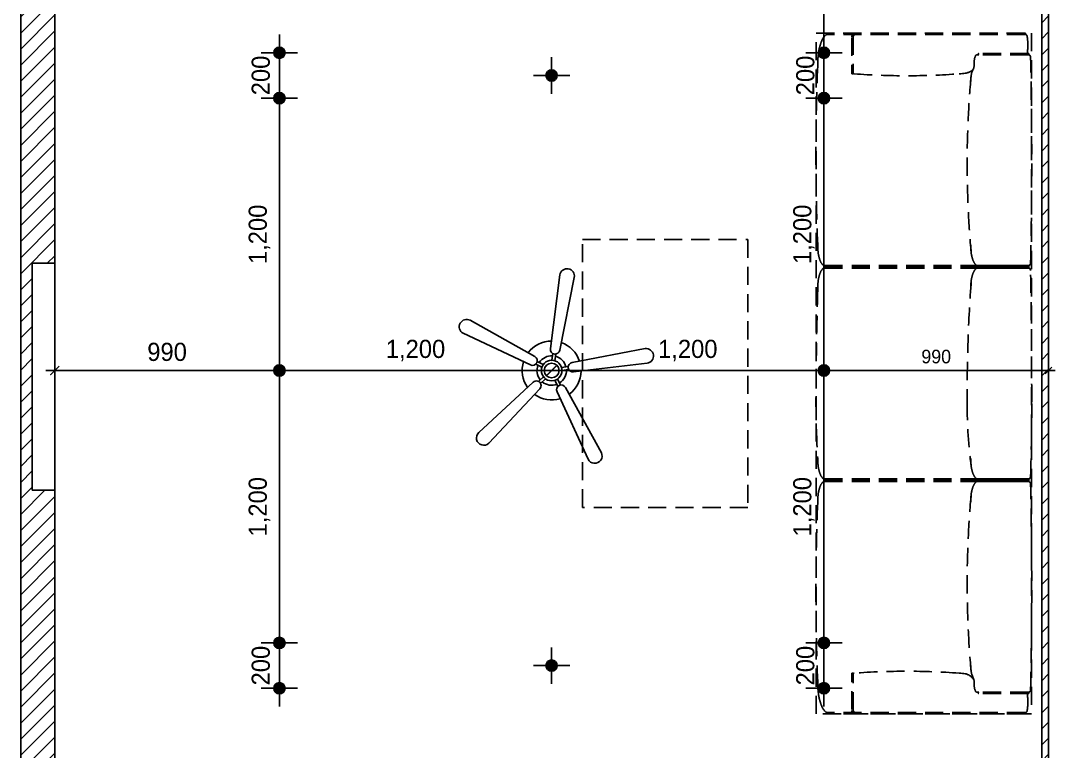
# Model space of a CAD drawing. Header units: inches. Extents: x 3778 to 56227, y -16914 to 35091.
# Drawn here: x 39810 to 44370, y 13249 to 16468 of the extents above; entities that cross this region are included whole.
import ezdxf

# ---------------------------------------------------------------- set-up
doc = ezdxf.new("R2010")
doc.units = ezdxf.units.IN
doc.header["$LTSCALE"] = 100
doc.header["$MEASUREMENT"] = 0
doc.header["$PDSIZE"] = 700.071425
doc.linetypes.add('DH-HID2', pattern=[1.2, 0.8, -0.4])
for name, color, linetype in [('03-WAL NEW', 3, 'Continuous'), ('06-FUR', 6, 'Continuous'), ('06-LIGHT', 4, 'Continuous'), ('07-DIM WAL', 5, 'Continuous'), ('7', 7, 'Continuous'), ('FU-FURM', 251, 'DH-HID2'), ('HAT', 8, 'Continuous'), ('RC-LIGHT', 7, 'Continuous'), ('도면층2', 2, 'Continuous')]:
    doc.layers.add(name, color=color, linetype=linetype)
doc.styles.add('HY 울릉도 L', font='')
doc.styles.get('HY 울릉도 L').set_extended_font_data('HY울릉도L')
doc.dimstyles.new('30', dxfattribs={"dimscale": 30, "dimtxt": 2, "dimasz": 1, "dimexe": 1, "dimexo": 1, "dimgap": 1, "dimtad": 1, "dimdec": 0, "dimrnd": 0.05, "dimdsep": 46, "dimlunit": 6, "dimtxsty": 'HY 울릉도 L', "dimblk": 'ARCHTICK', "dimcen": 2.5, "dimdle": 1, "dimclrd": 133, "dimclre": 133, "dimclrt": 30, "dimadec": 0, "dimazin": 0, "dimtfac": 1, "dimtdec": 0, "dimtix": 1, "dimtmove": 2, "dimatfit": 3, "dimldrblk": 'ARCHTICK', "dimfxl": 0, "dimlwd": -1, "dimlwe": -1, "dimarcsym": 0})
doc.dimstyles.new('40', dxfattribs={"dimscale": 40, "dimtxt": 2, "dimasz": 1, "dimexe": 1, "dimexo": 1, "dimgap": 1, "dimtad": 1, "dimdec": 0, "dimrnd": 0.05, "dimdsep": 46, "dimlunit": 6, "dimtxsty": 'HY 울릉도 L', "dimblk": 'ARCHTICK', "dimcen": 2.5, "dimdle": 1, "dimclrd": 133, "dimclre": 133, "dimclrt": 30, "dimadec": 0, "dimazin": 0, "dimtfac": 1, "dimtdec": 0, "dimtix": 1, "dimtmove": 2, "dimatfit": 3, "dimldrblk": 'ARCHTICK', "dimfxl": 0, "dimlwd": -1, "dimlwe": -1, "dimarcsym": 0})
pattern_1 = [(45, (25800, 0), (-35.35534, 35.35534), [])]

# ---------------------------------------------------------------- blocks, each defined once
blk = doc.blocks.new('FSFF')
at = {"layer": '도면층2'}
for p, q in [((45887.4, 3232.4), (45887.4, 7032.4)), ((50417.4, 6977.4), (50417.4, 3177.4))]:
    blk.add_line(p, q, dxfattribs=at)
blk = doc.blocks.new('CJWSWJDEH')
at = {"layer": 'HAT'}
h = blk.add_hatch(dxfattribs=at)
h.set_pattern_fill('_USER', color=8, scale=50, angle=45, pattern_type=0)
h.set_pattern_definition(pattern_1)
h.paths.add_polyline_path([(39860.1, 14399.4), (39960.1, 14399.4), (39960.1, 15399.4), (39860.1, 15399.4)], flags=16)
edge = h.paths.add_edge_path()
edge.add_arc((40160.1, 17799.4), 200, 90, 180)
edge.add_line((39960.1, 17799.4), (39960.1, 13204.4))
edge.add_line((39960.1, 13204.4), (39809.8, 13204.4))
edge.add_line((39809.8, 13204.4), (39809.8, 17919.4))
edge.add_line((39809.8, 17919.4), (39910.1, 17919.4))
edge.add_line((39910.1, 17919.4), (39910.1, 18019.4))
edge.add_line((39910.1, 18019.4), (40160.1, 18019.4))
edge.add_line((40160.1, 18019.4), (40160.1, 17999.4))
h = blk.add_hatch(dxfattribs=at)
h.set_pattern_fill('_USER', color=256, scale=50, angle=45, pattern_type=0)
h.set_pattern_definition(pattern_1)
h.paths.add_polyline_path([(44339.8, 16949.4), (44309.8, 16949.4), (44309.8, 13149.4), (44339.8, 13149.4)])
at = {"layer": '03-WAL NEW'}
for p, q in [((39809.8, 17919.4), (39809.8, 13204.4)), ((39960.1, 13204.4), (39960.1, 17799.4))]:
    blk.add_line(p, q, dxfattribs=at)
for points in [[(44339.8, 16949.4), (44309.8, 16949.4), (44309.8, 13149.4), (44339.8, 13149.4)], [(39860.1, 14399.4), (39960.1, 14399.4), (39960.1, 15399.4), (39860.1, 15399.4)]]:
    blk.add_lwpolyline(points, close=True, dxfattribs=at)
at = {"layer": 'FU-FURM', "color": 8}
for p, q in [((44235.9, 16413.8), (43367.6, 16413.8)), ((44235.9, 16407.8), (43367.6, 16407.8)), ((44235.9, 16413.8), (43472.6, 16413.8)), ((43472.6, 16393.8), (43472.6, 16236.6)), ((43478.6, 16397.8), (43478.6, 16238.8)), ((44250.9, 16323.8), (44032.7, 16323.8)), ((44250.9, 16317.8), (44032.7, 16317.8)), ((43945.5, 16233.8), (43954, 16234.4)), ((43954, 16234.4), (43961.2, 16235)), ((43961.2, 16235), (43967.3, 16235.7)), ((43967.3, 16235.7), (43972.4, 16236.5)), ((43972.4, 16236.5), (43976.8, 16237.4)), ((43976.8, 16237.4), (43980.6, 16238.4)), ((43980.6, 16238.4), (43984, 16239.4)), ((43984, 16239.4), (43987.1, 16240.6)), ((43987.1, 16240.6), (43990.1, 16241.8)), ((43990.1, 16241.8), (43993, 16243.1)), ((43993, 16243.1), (43995.9, 16244.7)), ((43995.9, 16244.7), (43998.6, 16246.4)), ((43998.6, 16246.4), (44001.3, 16248.4)), ((44001.3, 16248.4), (44003.9, 16250.7)), ((44003.9, 16250.7), (44006.4, 16253.4)), ((44006.4, 16253.4), (44008.8, 16256.5)), ((43352.6, 15389.8), (44250.9, 15389.8)), ((43352.6, 15383.8), (44250.9, 15383.8)), ((43352.6, 15383.8), (44250.9, 15383.8)), ((43352.6, 15377.8), (44250.9, 15377.8)), ((43990.9, 15383.8), (44250.9, 15383.8)), ((43990.9, 15383.8), (44250.9, 15383.8)), ((43996.9, 15389.8), (44250.9, 15389.8)), ((43996.9, 15377.8), (44250.9, 15377.8)), ((43352.6, 14449.8), (44250.9, 14449.8)), ((43352.6, 14443.8), (44250.9, 14443.8)), ((43352.6, 14443.8), (44250.9, 14443.8)), ((43352.6, 14437.8), (44250.9, 14437.8)), ((43990.9, 14443.8), (44250.9, 14443.8)), ((43990.9, 14443.8), (44250.9, 14443.8)), ((43996.9, 14449.8), (44250.9, 14449.8)), ((43996.9, 14437.8), (44250.9, 14437.8)), ((43472.6, 13433.9), (43472.6, 13591.1)), ((43478.6, 13429.8), (43478.6, 13588.9)), ((43945.5, 13593.8), (43954, 13593.3)), ((43954, 13593.3), (43961.2, 13592.7)), ((43961.2, 13592.7), (43967.2, 13592)), ((43967.2, 13592), (43972.3, 13591.1)), ((43972.3, 13591.1), (43976.6, 13590.2)), ((43976.6, 13590.2), (43980.3, 13589.2)), ((43980.3, 13589.2), (43983.4, 13588.1)), ((43983.4, 13588.1), (43986.3, 13586.9)), ((43986.3, 13586.9), (43988.9, 13585.6)), ((43988.9, 13585.6), (43991.5, 13584.1)), ((43991.5, 13584.1), (43994.1, 13582.3)), ((43994.1, 13582.3), (43996.8, 13580.2)), ((43996.8, 13580.2), (43999.5, 13577.7)), ((43999.5, 13577.7), (44002.5, 13574.8)), ((44002.5, 13574.8), (44005.7, 13571.2)), ((44009.3, 13567), (44002.8, 13585.4)), ((44005.7, 13571.2), (44009.3, 13567)), ((44250.9, 13509.8), (44032.7, 13509.8)), ((44250.9, 13503.8), (44032.7, 13503.8)), ((44235.9, 13419.8), (43367.6, 13419.8)), ((44235.9, 13413.8), (43367.6, 13413.8)), ((44235.9, 13413.8), (43472.6, 13413.8))]:
    blk.add_line(p, q, dxfattribs=at)
for points in [[(43315.3, 13413.8), (43315.3, 16413.8), (44265.3, 16413.8), (44265.3, 13413.8)], [(42285.3, 15503.8), (43015.3, 15503.8), (43015.3, 14323.8), (42285.3, 14323.8)]]:
    blk.add_lwpolyline(points, close=True, dxfattribs=at)
for centre, radius, start, end in [((43436.2, 16334.8), 105.9, 141.1751, 161.5651), ((43367.6, 16390.1), 17.8, 90, 141.1751), ((43367.6, 16410.8), 3, 90, 270), ((43482.6, 16397.8), 10, 90, 180), ((43475.7, 16410.8), 3, 90, 270), ((43488.8, 16395.3), 10.5, 115.086, 165.8666), ((43482.5, 16405.7), 2.02, 334.0077, 137.2171), ((44235.9, 16410.8), 3, 270, 90), ((44235.9, 16397.8), 10, 0, 90), ((44018.1, 16360.8), 230.8, 350.7761, 9.2239), ((43726.9, 16272.8), 404.3, 172.1388, 180), ((43548.1, 16297.5), 223.8, 161.5651, 172.1388), ((43946.2, 16277.5), 66.3, 340.4755, 1.9283), ((44111.8, 16284), 99.5, 171.9031, 182.4769), ((44059.9, 16291.4), 47.1, 151.5131, 171.9031), ((44025.5, 16310.1), 7.91, 100.3381, 151.5131), ((44028.4, 16278), 40.1, 83.8126, 96.1874), ((44032.7, 16320.8), 3, 90, 270), ((44250.9, 16320.8), 3, 270, 90), ((44250.9, 16307.8), 10, 0, 90), ((22912.2, 15853.8), 21353.5, 358.78173, 1.21827), ((53454.9, 15876.3), 10140.1, 177.75904, 182.24096), ((43475.6, 16236.6), 3, 180, 0), ((43483.6, 16238.8), 5, 180, 264.1785), ((43713.9, 19468.6), 3243, 265.9182, 274.0942), ((44097.1, 16210.9), 99.5, 161.5651, 172.1388), ((44516.9, 16029.2), 556.5, 155.9021, 157.4861), ((48304.9, 15838.4), 4323.6, 174.8766, 185.2472), ((44176.6, 16199.9), 179.7, 172.1388, 180), ((43592.1, 15479.8), 269.6, 180, 187.8612), ((44266.5, 15479.8), 269.6, 180, 187.8612), ((43472.9, 15463.4), 149.2, 187.8612, 198.4349), ((43398.3, 15438.5), 70.6, 198.4349, 218.8249), ((44147.2, 15463.4), 149.2, 187.8612, 198.4349), ((44072.7, 15438.5), 70.6, 198.4349, 218.8249), ((43398.3, 15329.2), 70.6, 141.1751, 161.5651), ((43352.6, 15401.7), 11.9, 218.8249, 270), ((43352.6, 15366), 11.9, 90, 141.1751), ((43352.6, 15386.8), 3, 90, 270), ((43352.6, 15380.8), 3, 90, 270), ((44072.7, 15329.2), 70.6, 141.1751, 161.5651), ((44026.9, 15401.7), 11.9, 218.8249, 270), ((44026.9, 15366), 11.9, 90, 141.1751), ((44026.9, 15386.8), 3, 90, 270), ((44026.9, 15380.8), 3, 90, 270), ((44250.9, 15399.8), 10, 270, 0), ((44250.9, 15386.8), 3, 270, 90), ((44250.9, 15380.8), 3, 270, 90), ((44250.9, 15367.8), 10, 0, 90), ((9537.7, 14788.9), 34728, 359.99998, 0.95529), ((43592.1, 15287.8), 269.6, 172.1388, 180), ((43472.9, 15304.3), 149.2, 161.5651, 172.1388), ((50998.9, 14820.8), 7017.6, 175.88179, 180.26049), ((44266.5, 15287.8), 269.6, 172.1388, 180), ((44147.2, 15304.3), 149.2, 161.5651, 172.1388), ((62401, 14743.8), 19086.1, 178.36665, 179.86484), ((48071.3, 14811.3), 4756.5, 180.271, 183.2722), ((45986, 14771.9), 2004.6, 179.5154, 187.7092), ((33050.9, 14788.8), 11214.9, 358.31893, 0), ((43592.1, 14539.8), 269.6, 180, 187.8612), ((43472.9, 14523.4), 149.2, 187.8612, 198.4349), ((44266.5, 14539.8), 269.6, 180, 187.8612), ((44147.2, 14523.4), 149.2, 187.8612, 198.4349), ((43398.3, 14498.5), 70.6, 198.4349, 218.8249), ((44072.7, 14498.5), 70.6, 198.4349, 218.8249), ((44250.9, 14459.8), 10, 270, 0), ((43472.9, 14364.3), 149.2, 161.5651, 172.1388), ((43398.3, 14389.2), 70.6, 141.1751, 161.5651), ((43352.6, 14461.7), 11.9, 218.8249, 270), ((43352.6, 14426), 11.9, 90, 141.1751), ((43352.6, 14446.8), 3, 90, 270), ((43352.6, 14440.8), 3, 90, 270), ((44147.2, 14364.3), 149.2, 161.5651, 172.1388), ((44072.7, 14389.2), 70.6, 141.1751, 161.5651), ((44026.9, 14461.7), 11.9, 218.8249, 270), ((44026.9, 14426), 11.9, 90, 141.1751), ((44026.9, 14446.8), 3, 90, 270), ((44026.9, 14440.8), 3, 90, 270), ((44250.9, 14446.8), 3, 270, 90), ((44250.9, 14440.8), 3, 270, 90), ((44250.9, 14427.8), 10, 0, 90), ((22912.2, 13973.8), 21353.5, 358.78173, 1.21827), ((43592.1, 14347.8), 269.6, 172.1388, 180), ((48304.9, 13989.3), 4323.6, 174.7528, 185.1234), ((44266.5, 14347.8), 269.6, 172.1388, 180), ((53454.9, 13951.3), 10140.1, 177.75904, 182.24096), ((43475.6, 13591.1), 3, 0, 180), ((43483.6, 13588.9), 5, 95.8215, 180), ((43713.9, 10359.1), 3243, 85.9058, 94.0818), ((44176.6, 13627.8), 179.7, 180, 187.8612), ((44097.1, 13616.8), 99.5, 187.8612, 198.4349), ((43726.9, 13554.8), 404.3, 180, 187.8612), ((43946.2, 13550.2), 66.3, 358.0717, 19.5245), ((44111.8, 13543.7), 99.5, 177.5231, 188.0969), ((43548.1, 13530.2), 223.8, 187.8612, 198.4349), ((44059.9, 13536.3), 47.1, 188.0969, 208.4869), ((44025.5, 13517.6), 7.91, 208.4869, 259.6619), ((44028.4, 13549.7), 40.1, 263.8126, 276.1874), ((44032.7, 13506.8), 3, 90, 270), ((44018.1, 13466.8), 230.8, 350.7761, 9.2239), ((44250.9, 13519.8), 10, 270, 0), ((44250.9, 13506.8), 3, 270, 90), ((43436.2, 13492.9), 105.9, 198.4349, 218.8249), ((43367.6, 13437.6), 17.8, 218.8249, 270), ((43367.6, 13416.8), 3, 90, 270), ((43482.6, 13429.8), 10, 180, 270), ((43475.7, 13416.8), 3, 90, 270), ((43488.8, 13432.4), 10.5, 194.1334, 244.914), ((43482.5, 13422), 2.02, 222.7829, 25.9923), ((44235.9, 13429.8), 10, 270, 0), ((44235.9, 13416.8), 3, 270, 90)]:
    blk.add_arc(centre, radius, start, end, dxfattribs=at)
at = {"layer": '07-DIM WAL'}
blk.add_blockref('FSFF', (-6077.6, 9972), dxfattribs=at)
blk = doc.blocks.new('CELILNGPAN')
at = {"layer": '06-FUR', "color": 6}
for p, q in [((48717.2, -3709.4), (48676.4, -4034.6)), ((48781.1, -3721), (48717.1, -4041.2)), ((48322.4, -3909.7), (48607.1, -4069.5)), ((48291.6, -3966.9), (48588.2, -4106.2)), ((48682.4, -4085.6), (48687.2, -4056.2)), ((48695.2, -4087.7), (48700, -4058.3)), ((49093.7, -4034.6), (48771.7, -4096.2)), ((48638.6, -4116.2), (48612.1, -4102.6)), ((48644.6, -4104.7), (48618.1, -4091.1)), ((49102.3, -4098.9), (48778, -4137)), ((48725.1, -4117.8), (48754.5, -4113.2)), ((48727, -4130.6), (48756.5, -4126)), ((48360.1, -4404.3), (48600.1, -4182.9)), ((48645.1, -4158.1), (48623.9, -4179.1)), ((48654.2, -4167.3), (48633.1, -4188.3)), ((48696.1, -4174.1), (48709.5, -4200.7)), ((48707.7, -4168.3), (48721.1, -4194.9)), ((48404.9, -4451.3), (48629.1, -4212.2)), ((48842.1, -4521.2), (48705.7, -4224.6)), ((48900.6, -4493.1), (48742.5, -4206))]:
    blk.add_line(p, q, dxfattribs=at)
for radius in [45.4, 32.5]:
    blk.add_circle((48681.6, -4131), radius, dxfattribs=at)
for centre, radius, start, end in [((48749.2, -3715.2), 32.5, 349.67, 169.67), ((48307, -3938.3), 32.5, 61.67, 241.67), ((48681.6, -4131), 129.8, 90.4651, 143.078), ((48681.6, -4131), 129.8, 18.4651, 71.078), ((48696.7, -4037.9), 20.6, 170.7734, 350.7734), ((49098, -4066.8), 32.5, 277.67, 97.67), ((48681.6, -4131), 129.8, 162.4651, 215.078), ((48597.7, -4087.9), 20.6, 242.7734, 62.7734), ((48681.6, -4131), 64.9, 86.5125, 147.0342), ((48681.6, -4131), 64.9, 14.5125, 75.0342), ((48774.9, -4116.6), 20.6, 98.7734, 278.7734), ((48681.6, -4131), 64.9, 158.5125, 219.0342), ((48681.6, -4131), 64.9, 302.5125, 3.0342), ((48681.6, -4131), 129.8, 306.4651, 359.078), ((48614.6, -4197.5), 20.6, 314.7734, 134.7734), ((48681.6, -4131), 64.9, 230.5125, 291.0342), ((48724.1, -4215.3), 20.6, 26.7734, 206.7734), ((48681.6, -4131), 129.8, 234.4651, 287.078), ((48382.5, -4427.8), 32.5, 133.67, 313.67), ((48871.4, -4507.2), 32.5, 205.67, 25.67)]:
    blk.add_arc(centre, radius, start, end, dxfattribs=at)
blk = doc.blocks.new('1')
at = {"linetype": 'Continuous'}
h = blk.add_hatch(color=4, dxfattribs=at)
h.dxf.hatch_style = 1
edge = h.paths.add_edge_path()
edge.add_arc((11539653.5, -14273503.8), 37.5, 0, 360)
at = {"color": 1, "linetype": 'Continuous'}
for p, q in [((11539653.5, -14273637.1), (11539653.5, -14273370.5)), ((11539520.2, -14273503.8), (11539786.8, -14273503.8))]:
    blk.add_line(p, q, dxfattribs=at)
at = {"color": 4, "linetype": 'Continuous'}
for radius in [41.5, 37.5]:
    blk.add_circle((11539653.5, -14273503.8), radius, dxfattribs=at)
blk = doc.blocks.new('_ArchTick')
at = {"color": 0, "linetype": 'ByBlock', "const_width": 0.15}
blk.add_lwpolyline([(-0.5, -0.5), (0.5, 0.5)], dxfattribs=at)
blk = doc.blocks.new('*D390')
at = {"layer": '07-DIM WAL', "color": 133}
for p, q in [((40950, 13726.9), (40950, 13766.9)), ((40950, 13526.9), (40950, 13726.9)), ((40990, 13726.9), (40990, 13726.9)), ((40950, 13526.9), (40950, 13486.9)), ((40990, 13526.9), (40990, 13526.9))]:
    blk.add_line(p, q, dxfattribs=at)
at = {"layer": 'Defpoints', "color": 0}
for p in [(40950, 13726.9), (40950, 13726.9), (40950, 13526.9)]:
    blk.add_point(p, dxfattribs=at)
at = {"layer": '07-DIM WAL', "color": 133, "xscale": 40, "yscale": 40, "zscale": 40}
for p, rotation in [((40950, 13726.9), 270), ((40950, 13526.9), 90)]:
    blk.add_blockref('_ArchTick', p, dxfattribs=dict(at, rotation=rotation))
at = {"layer": '07-DIM WAL', "color": 30, "insert": (40868.3, 13626.9), "char_height": 80, "attachment_point": 5, "rotation": 90, "style": 'HY 울릉도 L'}
blk.add_mtext('200', dxfattribs=at)
blk = doc.blocks.new('*D391')
at = {"layer": '07-DIM WAL', "color": 133}
for p, q in [((40950, 14966.9), (40950, 13686.9)), ((40910, 14926.9), (40910, 14926.9)), ((40910, 13726.9), (40910, 13726.9))]:
    blk.add_line(p, q, dxfattribs=at)
at = {"layer": 'Defpoints', "color": 0}
for p in [(40950, 14926.9), (40950, 13726.9), (40950, 13726.9)]:
    blk.add_point(p, dxfattribs=at)
at = {"layer": '07-DIM WAL', "color": 133, "xscale": 40, "yscale": 40, "zscale": 40}
for p, rotation in [((40950, 14926.9), 90), ((40950, 13726.9), 270)]:
    blk.add_blockref('_ArchTick', p, dxfattribs=dict(at, rotation=rotation))
at = {"layer": '07-DIM WAL', "color": 30, "insert": (40862, 14326.9), "char_height": 80, "attachment_point": 5, "rotation": 90, "style": 'HY 울릉도 L'}
blk.add_mtext('1,200', dxfattribs=at)
blk = doc.blocks.new('*D393')
at = {"layer": '07-DIM WAL', "color": 133}
for p, q in [((40950, 16326.9), (40950, 16366.9)), ((40950, 16326.9), (40950, 16126.9)), ((40990, 16326.9), (40990, 16326.9)), ((40950, 16126.9), (40950, 16086.9)), ((40990, 16126.9), (40990, 16126.9))]:
    blk.add_line(p, q, dxfattribs=at)
at = {"layer": 'Defpoints', "color": 0}
for p in [(40950, 16326.9), (40950, 16126.9), (40950, 16126.9)]:
    blk.add_point(p, dxfattribs=at)
at = {"layer": '07-DIM WAL', "color": 133, "xscale": 40, "yscale": 40, "zscale": 40}
for p, rotation in [((40950, 16326.9), 270), ((40950, 16126.9), 90)]:
    blk.add_blockref('_ArchTick', p, dxfattribs=dict(at, rotation=rotation))
at = {"layer": '07-DIM WAL', "color": 30, "insert": (40868.3, 16226.9), "char_height": 80, "attachment_point": 5, "rotation": 90, "style": 'HY 울릉도 L'}
blk.add_mtext('200', dxfattribs=at)
blk = doc.blocks.new('*D392')
at = {"layer": '07-DIM WAL', "color": 133}
for p, q in [((40950, 14886.9), (40950, 16166.9)), ((40910, 16126.9), (40910, 16126.9)), ((40910, 14926.9), (40910, 14926.9))]:
    blk.add_line(p, q, dxfattribs=at)
at = {"layer": 'Defpoints', "color": 0}
for p in [(40950, 16126.9), (40950, 16126.9), (40950, 14926.9)]:
    blk.add_point(p, dxfattribs=at)
at = {"layer": '07-DIM WAL', "color": 133, "xscale": 40, "yscale": 40, "zscale": 40}
for p, rotation in [((40950, 16126.9), 90), ((40950, 14926.9), 270)]:
    blk.add_blockref('_ArchTick', p, dxfattribs=dict(at, rotation=rotation))
at = {"layer": '07-DIM WAL', "color": 30, "insert": (40862, 15526.9), "char_height": 80, "attachment_point": 5, "rotation": 90, "style": 'HY 울릉도 L'}
blk.add_mtext('1,200', dxfattribs=at)
blk = doc.blocks.new('*D397')
at = {"layer": '07-DIM WAL', "color": 133}
for p, q in [((43310, 13726.9), (43310, 13726.9)), ((43350, 13726.9), (43350, 13766.9)), ((43350, 13526.9), (43350, 13726.9)), ((43310, 13526.9), (43310, 13526.9)), ((43350, 13526.9), (43350, 13486.9))]:
    blk.add_line(p, q, dxfattribs=at)
at = {"layer": 'Defpoints', "color": 0}
for p in [(43350, 13726.9), (43350, 13726.9), (43350, 13526.9)]:
    blk.add_point(p, dxfattribs=at)
at = {"layer": '07-DIM WAL', "color": 133, "xscale": 40, "yscale": 40, "zscale": 40}
for p, rotation in [((43350, 13726.9), 270), ((43350, 13526.9), 90)]:
    blk.add_blockref('_ArchTick', p, dxfattribs=dict(at, rotation=rotation))
at = {"layer": '07-DIM WAL', "color": 30, "insert": (43268.3, 13626.9), "char_height": 80, "attachment_point": 5, "rotation": 90, "style": 'HY 울릉도 L'}
blk.add_mtext('200', dxfattribs=at)
blk = doc.blocks.new('*D395')
at = {"layer": '07-DIM WAL', "color": 133}
for p, q in [((43350, 14966.9), (43350, 13686.9)), ((43390, 14926.9), (43390, 14926.9)), ((43390, 13726.9), (43390, 13726.9))]:
    blk.add_line(p, q, dxfattribs=at)
at = {"layer": 'Defpoints', "color": 0}
for p in [(43350, 14926.9), (43350, 13726.9), (43350, 13726.9)]:
    blk.add_point(p, dxfattribs=at)
at = {"layer": '07-DIM WAL', "color": 133, "xscale": 40, "yscale": 40, "zscale": 40}
for p, rotation in [((43350, 14926.9), 90), ((43350, 13726.9), 270)]:
    blk.add_blockref('_ArchTick', p, dxfattribs=dict(at, rotation=rotation))
at = {"layer": '07-DIM WAL', "color": 30, "insert": (43262, 14326.9), "char_height": 80, "attachment_point": 5, "rotation": 90, "style": 'HY 울릉도 L'}
blk.add_mtext('1,200', dxfattribs=at)
blk = doc.blocks.new('*D396')
at = {"layer": '07-DIM WAL', "color": 133}
for p, q in [((43310, 16326.9), (43310, 16326.9)), ((43350, 16326.9), (43350, 16366.9)), ((43350, 16326.9), (43350, 16126.9)), ((43310, 16126.9), (43310, 16126.9)), ((43350, 16126.9), (43350, 16086.9))]:
    blk.add_line(p, q, dxfattribs=at)
at = {"layer": 'Defpoints', "color": 0}
for p in [(43350, 16326.9), (43350, 16126.9), (43350, 16126.9)]:
    blk.add_point(p, dxfattribs=at)
at = {"layer": '07-DIM WAL', "color": 133, "xscale": 40, "yscale": 40, "zscale": 40}
for p, rotation in [((43350, 16326.9), 270), ((43350, 16126.9), 90)]:
    blk.add_blockref('_ArchTick', p, dxfattribs=dict(at, rotation=rotation))
at = {"layer": '07-DIM WAL', "color": 30, "insert": (43268.3, 16226.9), "char_height": 80, "attachment_point": 5, "rotation": 90, "style": 'HY 울릉도 L'}
blk.add_mtext('200', dxfattribs=at)
blk = doc.blocks.new('*D394')
at = {"layer": '07-DIM WAL', "color": 133}
for p, q in [((43350, 14886.9), (43350, 16166.9)), ((43390, 16126.9), (43390, 16126.9)), ((43390, 14926.9), (43390, 14926.9))]:
    blk.add_line(p, q, dxfattribs=at)
at = {"layer": 'Defpoints', "color": 0}
for p in [(43350, 16126.9), (43350, 16126.9), (43350, 14926.9)]:
    blk.add_point(p, dxfattribs=at)
at = {"layer": '07-DIM WAL', "color": 133, "xscale": 40, "yscale": 40, "zscale": 40}
for p, rotation in [((43350, 16126.9), 90), ((43350, 14926.9), 270)]:
    blk.add_blockref('_ArchTick', p, dxfattribs=dict(at, rotation=rotation))
at = {"layer": '07-DIM WAL', "color": 30, "insert": (43262, 15526.9), "char_height": 80, "attachment_point": 5, "rotation": 90, "style": 'HY 울릉도 L'}
blk.add_mtext('1,200', dxfattribs=at)
blk = doc.blocks.new('*D398')
at = {"layer": '07-DIM WAL', "color": 133}
for p, q in [((43350, 17566.9), (43350, 16286.9)), ((43390, 16326.9), (43390, 16326.9))]:
    blk.add_line(p, q, dxfattribs=at)
at = {"layer": 'Defpoints', "color": 0}
for p in [(43350, 17526.9), (43350, 16326.9), (43350, 16326.9)]:
    blk.add_point(p, dxfattribs=at)
at = {"layer": '07-DIM WAL', "color": 133, "xscale": 40, "yscale": 40, "zscale": 40}
for p, rotation in [((43350, 17526.9), 90), ((43350, 16326.9), 270)]:
    blk.add_blockref('_ArchTick', p, dxfattribs=dict(at, rotation=rotation))
at = {"layer": '07-DIM WAL', "color": 30, "insert": (43262, 16926.9), "char_height": 80, "attachment_point": 5, "rotation": 90, "style": 'HY 울릉도 L'}
blk.add_mtext('1,200', dxfattribs=at)
blk = doc.blocks.new('*D399')
at = {"layer": '07-DIM WAL', "color": 133}
for p, q in [((42150, 14966.9), (42150, 14966.9)), ((42110, 14926.9), (43390, 14926.9))]:
    blk.add_line(p, q, dxfattribs=at)
at = {"layer": 'Defpoints', "color": 0}
for p in [(42150, 14926.9), (43350, 14926.9), (43350, 14926.9)]:
    blk.add_point(p, dxfattribs=at)
at = {"layer": '07-DIM WAL', "color": 133, "xscale": 40, "yscale": 40, "zscale": 40, "rotation": 180}
blk.add_blockref('_ArchTick', (42150, 14926.9), dxfattribs=at)
at = {"layer": '07-DIM WAL', "color": 133, "xscale": 40, "yscale": 40, "zscale": 40}
blk.add_blockref('_ArchTick', (43350, 14926.9), dxfattribs=at)
at = {"layer": '07-DIM WAL', "color": 30, "insert": (42750, 15014.9), "char_height": 80, "attachment_point": 5, "style": 'HY 울릉도 L'}
blk.add_mtext('1,200', dxfattribs=at)
blk = doc.blocks.new('*D400')
at = {"layer": '07-DIM WAL', "color": 133}
blk.add_line((43320, 14926.9), (44369.8, 14926.9), dxfattribs=at)
at = {"layer": 'Defpoints', "color": 0}
for p in [(43350, 14926.9), (44339.8, 14926.9), (44339.8, 14926.9)]:
    blk.add_point(p, dxfattribs=at)
at = {"layer": '07-DIM WAL', "color": 133, "xscale": 30, "yscale": 30, "zscale": 30, "rotation": 180}
blk.add_blockref('_ArchTick', (43350, 14926.9), dxfattribs=at)
at = {"layer": '07-DIM WAL', "color": 133, "xscale": 30, "yscale": 30, "zscale": 30}
blk.add_blockref('_ArchTick', (44339.8, 14926.9), dxfattribs=at)
at = {"layer": '07-DIM WAL', "color": 30, "insert": (43844.9, 14988.2), "char_height": 60, "attachment_point": 5, "style": 'HY 울릉도 L'}
blk.add_mtext('990', dxfattribs=at)
blk = doc.blocks.new('*D401')
at = {"layer": '07-DIM WAL', "color": 133}
blk.add_line((40910, 14926.9), (42190, 14926.9), dxfattribs=at)
at = {"layer": 'Defpoints', "color": 0}
for p in [(40950, 14926.9), (42150, 14926.9), (42150, 14926.9)]:
    blk.add_point(p, dxfattribs=at)
at = {"layer": '07-DIM WAL', "color": 133, "xscale": 40, "yscale": 40, "zscale": 40, "rotation": 180}
blk.add_blockref('_ArchTick', (40950, 14926.9), dxfattribs=at)
at = {"layer": '07-DIM WAL', "color": 133, "xscale": 40, "yscale": 40, "zscale": 40}
blk.add_blockref('_ArchTick', (42150, 14926.9), dxfattribs=at)
at = {"layer": '07-DIM WAL', "color": 30, "insert": (41550, 15014.9), "char_height": 80, "attachment_point": 5, "style": 'HY 울릉도 L'}
blk.add_mtext('1,200', dxfattribs=at)
blk = doc.blocks.new('*D402')
at = {"layer": '07-DIM WAL', "color": 133}
blk.add_line((40990, 14926.9), (39920.1, 14926.9), dxfattribs=at)
at = {"layer": 'Defpoints', "color": 0}
for p in [(39960.1, 14926.9), (39960.1, 14926.9), (40950, 14926.9)]:
    blk.add_point(p, dxfattribs=at)
at = {"layer": '07-DIM WAL', "color": 133, "xscale": 40, "yscale": 40, "zscale": 40, "rotation": 180}
blk.add_blockref('_ArchTick', (39960.1, 14926.9), dxfattribs=at)
at = {"layer": '07-DIM WAL', "color": 133, "xscale": 40, "yscale": 40, "zscale": 40}
blk.add_blockref('_ArchTick', (40950, 14926.9), dxfattribs=at)
at = {"layer": '07-DIM WAL', "color": 30, "insert": (40455, 15008.7), "char_height": 80, "attachment_point": 5, "style": 'HY 울릉도 L'}
blk.add_mtext('990', dxfattribs=at)

msp = doc.modelspace()

# ---------------------------------------------------------------- block references
at = {"layer": '06-LIGHT'}
msp.add_blockref('CELILNGPAN', (-6531.6, 19058), dxfattribs=at)
at = {"layer": '7'}
msp.add_blockref('CJWSWJDEH', (0, 0), dxfattribs=at)
at = {"layer": 'RC-LIGHT', "yscale": 0.6024096385271789, "zscale": 0.6024096385271789, "rotation": 180}
for p, xscale in [((-6910648.5, -8582169.3), -0.6024096385271789), ((6994948.5, -8582169.3), 0.6024096385271789), ((-6909448.5, -8582269.3), -0.6024096385271789), ((-6910648.5, -8582369.3), -0.6024096385271789), ((6994948.5, -8582369.3), 0.6024096385271789)]:
    msp.add_blockref('1', p, dxfattribs=dict(at, xscale=xscale))
at = {"layer": 'RC-LIGHT', "yscale": 0.6024096385271789, "zscale": 0.6024096385271789}
for p, xscale in [((6992548.5, 8613423.2), -0.6024096385271789), ((-6908248.5, 8613423.2), 0.6024096385271789), ((-6910648.5, 8612223.2), 0.6024096385271789), ((6994948.5, 8612223.2), -0.6024096385271789), ((-6909448.5, 8612123.2), 0.6024096385271789), ((-6910648.5, 8612023.2), 0.6024096385271789), ((6994948.5, 8612023.2), -0.6024096385271789)]:
    msp.add_blockref('1', p, dxfattribs=dict(at, xscale=xscale))

# ---------------------------------------------------------------- dimensions: what is measured, and where the dimension line sits
at = {"layer": '07-DIM WAL'}
for base, p1, p2, angle, picture, middle in [((43350, 16326.9), (43350, 17526.9), (43350, 16326.9), 90, '*D398', (43262, 16926.9)), ((40950, 16126.9), (40950, 16326.9), (40950, 16126.9), 270, '*D393', (40868.3, 16226.9)), ((43350, 16126.9), (43350, 16326.9), (43350, 16126.9), 270, '*D396', (43268.3, 16226.9)), ((40950, 16126.9), (40950, 14926.9), (40950, 16126.9), 270, '*D392', (40862, 15526.9)), ((43350, 16126.9), (43350, 14926.9), (43350, 16126.9), 270, '*D394', (43262, 15526.9)), ((40950, 13726.9), (40950, 14926.9), (40950, 13726.9), 90, '*D391', (40862, 14326.9)), ((43350, 13726.9), (43350, 14926.9), (43350, 13726.9), 90, '*D395', (43262, 14326.9)), ((40950, 13726.9), (40950, 13526.9), (40950, 13726.9), 90, '*D390', (40868.3, 13626.9)), ((43350, 13726.9), (43350, 13526.9), (43350, 13726.9), 90, '*D397', (43268.3, 13626.9))]:
    dim = msp.add_linear_dim(base=base, p1=p1, p2=p2, angle=angle, dimstyle='40', override={"dimfxl": 1.25}, dxfattribs=at)
    dim.commit()
    dim.dimension.update_dxf_attribs({"geometry": picture, "text_midpoint": middle})
for base, p1, p2, picture, middle in [((39960.1, 14926.9), (40950, 14926.9), (39960.1, 14926.9), '*D402', (40455, 15008.7)), ((42150, 14926.9), (40950, 14926.9), (42150, 14926.9), '*D401', (41550, 15014.9)), ((43350, 14926.9), (42150, 14926.9), (43350, 14926.9), '*D399', (42750, 15014.9))]:
    dim = msp.add_linear_dim(base=base, p1=p1, p2=p2, dimstyle='40', override={"dimfxl": 1.25}, dxfattribs=at)
    dim.commit()
    dim.dimension.update_dxf_attribs({"geometry": picture, "text_midpoint": middle})
dim = msp.add_linear_dim(base=(44339.8, 14926.9), p1=(43350, 14926.9), p2=(44339.8, 14926.9), dimstyle='30', dxfattribs=at)
dim.commit()
dim.dimension.update_dxf_attribs({"geometry": '*D400', "text_midpoint": (43844.9, 14988.2)})

doc.saveas('drawing.dxf')
